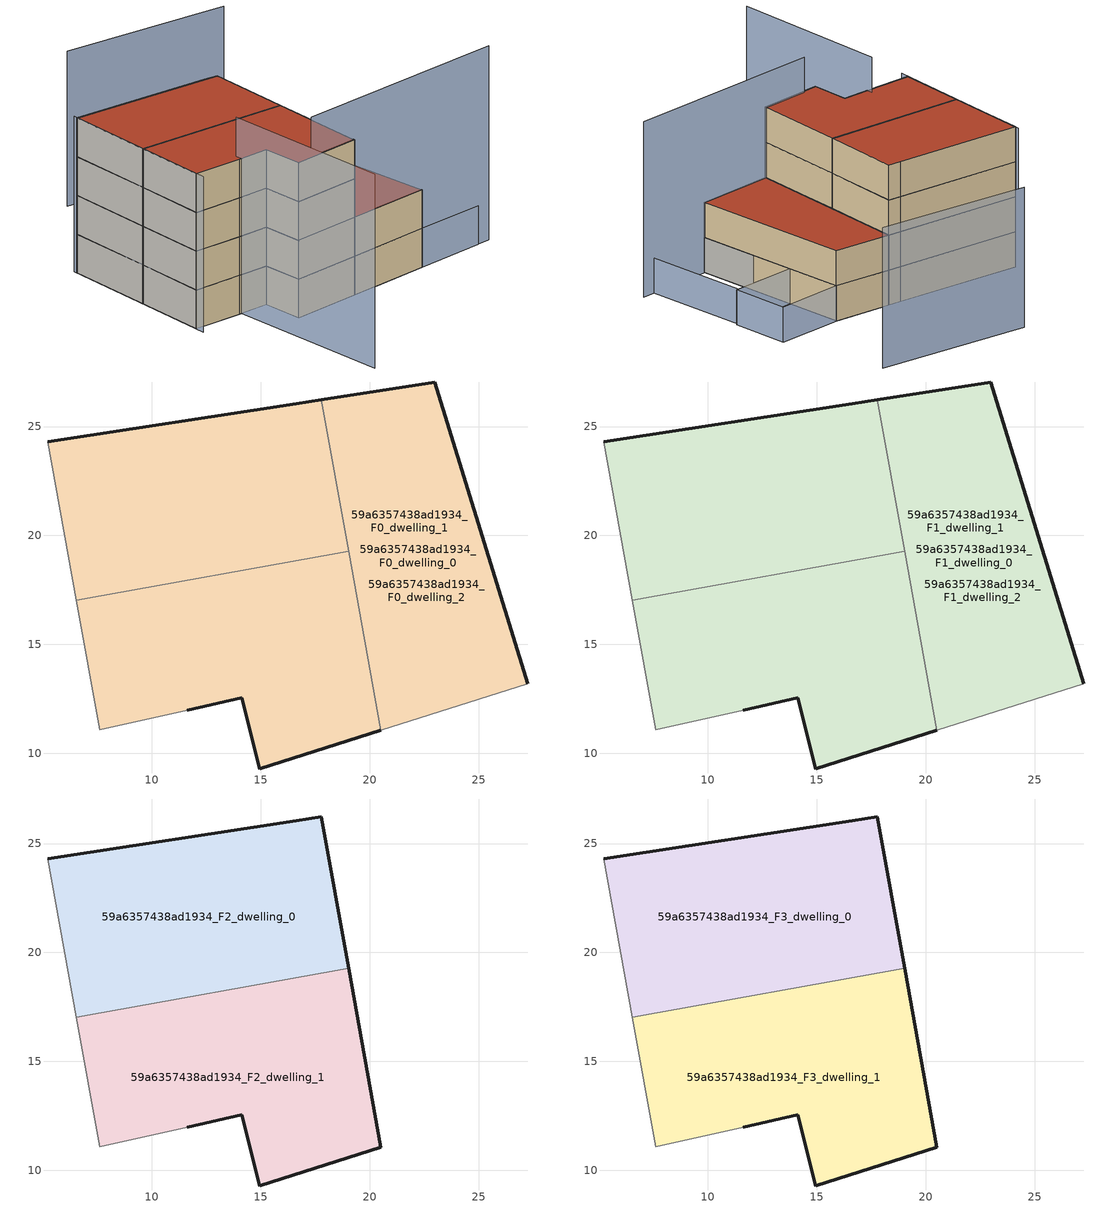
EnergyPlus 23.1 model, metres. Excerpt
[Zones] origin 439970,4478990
59a6357438ad1934_F0_dwelling_0
 floor ground (EU_floor_Construction): 27.25,13.19 22.98,27.05 17.78,26.23 20.51,11.05 z0; 19.03,19.27 17.78,26.23 16.63,26.05 5.22,24.29 6.53,17.02 z0
 wall outside (EU_wall_Construction): 5.22,24.29 16.63,26.05 17.78,26.23 z0:3
 wall adiabatic (EU_wall_Construction): 6.53,17.02 5.22,24.29 z0:3
 wall to 59a6357438ad1934_F0_dwelling_1 (EU_wall_Construction): 19.03,19.27 6.53,17.02 z0:3
 wall to 59a6357438ad1934_F0_dwelling_2 (EU_wall_Construction): 17.78,26.23 19.04,19.27 z0:3
59a6357438ad1934_F0_dwelling_1
 floor ground (EU_floor_Construction): 27.25,13.19 22.98,27.05 17.78,26.23 20.51,11.05 z0; 20.51,11.05 19.03,19.27 6.53,17.02 7.6,11.07 11.62,11.96 14.12,12.54 14.94,9.27 14.96,9.28 z0
 wall outside (EU_wall_Construction): 20.52,11.05 14.96,9.28 14.94,9.27 14.12,12.54 11.62,11.96 z0:3
 wall adiabatic (EU_wall_Construction): 11.62,11.96 7.6,11.07 6.53,17.02 z0:3
 wall to 59a6357438ad1934_F0_dwelling_2 (EU_wall_Construction): 19.04,19.27 20.51,11.05 z0:3
59a6357438ad1934_F0_dwelling_2
 floor ground (EU_floor_Construction): 27.25,13.19 22.98,27.05 17.78,26.23 20.51,11.05 z0; 19.03,19.27 17.78,26.23 16.63,26.05 5.22,24.29 6.53,17.02 z0; 20.51,11.05 19.03,19.27 6.53,17.02 7.6,11.07 11.62,11.96 14.12,12.54 14.94,9.27 14.96,9.28 z0
 wall outside (EU_wall_Construction): 17.78,26.23 22.98,27.05 27.25,13.19 z0:3
 wall adiabatic (EU_wall_Construction): 27.25,13.19 20.52,11.05 z0:3
59a6357438ad1934_F1_dwelling_0
 floor adiabatic (EU_floor_Construction): 27.25,13.19 22.98,27.05 17.78,26.23 20.51,11.05 z3; 19.03,19.27 17.78,26.23 16.63,26.05 5.22,24.29 6.53,17.02 z3
 wall outside (EU_wall_Construction): 5.22,24.29 16.63,26.05 17.78,26.23 z3:6
 wall adiabatic (EU_wall_Construction): 6.53,17.02 5.22,24.29 z3:6
 wall to 59a6357438ad1934_F1_dwelling_1 (EU_wall_Construction): 19.03,19.27 6.53,17.02 z3:6
 wall to 59a6357438ad1934_F1_dwelling_2 (EU_wall_Construction): 17.78,26.23 19.04,19.27 z3:6
 roof outside (EU_floor_Construction): 22.98,27.05 27.25,13.19 20.51,11.05 17.78,26.23 z6
59a6357438ad1934_F1_dwelling_1
 floor to 59a6357438ad1934_F0_dwelling_1 (EU_floor_Construction): 20.51,11.05 19.03,19.27 6.53,17.02 7.6,11.07 11.62,11.96 14.12,12.54 14.94,9.27 14.96,9.28 z3; 27.25,13.19 22.98,27.05 17.78,26.23 20.51,11.05 z3
 wall outside (EU_wall_Construction): 20.52,11.05 14.96,9.28 14.94,9.27 14.12,12.54 11.62,11.96 z3:6
 wall adiabatic (EU_wall_Construction): 11.62,11.96 7.6,11.07 6.53,17.02 z3:6
 wall to 59a6357438ad1934_F1_dwelling_2 (EU_wall_Construction): 19.04,19.27 20.51,11.05 z3:6
 roof outside (EU_floor_Construction): 22.98,27.05 27.25,13.19 20.51,11.05 17.78,26.23 z6
59a6357438ad1934_F1_dwelling_2
 floor to 59a6357438ad1934_F0_dwelling_2 (EU_floor_Construction): 27.25,13.19 22.98,27.05 17.78,26.23 20.51,11.05 z3; 19.03,19.27 17.78,26.23 16.63,26.05 5.22,24.29 6.53,17.02 z3
 floor adiabatic (EU_floor_Construction): 20.51,11.05 19.03,19.27 6.53,17.02 7.6,11.07 11.62,11.96 14.12,12.54 14.94,9.27 14.96,9.28 z3
 wall outside (EU_wall_Construction): 17.78,26.23 22.98,27.05 27.25,13.19 z3:6
 wall adiabatic (EU_wall_Construction): 27.25,13.19 20.52,11.05 z3:6
 ceiling adiabatic (EU_roof_Construction): 17.78,26.23 19.03,19.27 6.53,17.02 5.22,24.29 16.63,26.05 z6; 19.03,19.27 20.51,11.05 14.96,9.28 14.94,9.27 14.12,12.54 11.62,11.96 7.6,11.07 6.53,17.02 z6
 roof outside (EU_roof_Construction): 22.98,27.05 27.25,13.19 20.51,11.05 17.78,26.23 z6
59a6357438ad1934_F2_dwelling_0
 floor to 59a6357438ad1934_F1_dwelling_0 (EU_floor_Construction): 19.03,19.27 17.78,26.23 16.63,26.05 5.22,24.29 6.53,17.02 z6
 wall outside (EU_wall_Construction): 5.22,24.29 16.63,26.05 17.78,26.23 19.03,19.27 z6:9
 wall adiabatic (EU_wall_Construction): 6.53,17.02 5.22,24.29 z6:9
 wall to 59a6357438ad1934_F2_dwelling_1 (EU_wall_Construction): 19.03,19.27 6.53,17.02 z6:9
59a6357438ad1934_F2_dwelling_1
 floor to 59a6357438ad1934_F1_dwelling_1 (EU_floor_Construction): 20.51,11.05 19.03,19.27 6.53,17.02 7.6,11.07 11.62,11.96 14.12,12.54 14.94,9.27 14.96,9.28 z6
 wall outside (EU_wall_Construction): 19.03,19.27 20.52,11.05 14.96,9.28 14.94,9.27 14.12,12.54 11.62,11.96 z6:9
 wall adiabatic (EU_wall_Construction): 11.62,11.96 7.6,11.07 6.53,17.02 z6:9
59a6357438ad1934_F3_dwelling_0
 floor to 59a6357438ad1934_F2_dwelling_0 (EU_floor_Construction): 19.03,19.27 17.78,26.23 16.63,26.05 5.22,24.29 6.53,17.02 z9
 wall outside (EU_wall_Construction): 5.22,24.29 16.63,26.05 17.78,26.23 19.03,19.27 z9:12
 wall adiabatic (EU_wall_Construction): 6.53,17.02 5.22,24.29 z9:12
 wall to 59a6357438ad1934_F3_dwelling_1 (EU_wall_Construction): 19.03,19.27 6.53,17.02 z9:12
 roof outside (EU_roof_Construction): 17.78,26.23 19.03,19.27 6.53,17.02 5.22,24.29 16.63,26.05 z12
59a6357438ad1934_F3_dwelling_1
 floor to 59a6357438ad1934_F2_dwelling_1 (EU_floor_Construction): 20.51,11.05 19.03,19.27 6.53,17.02 7.6,11.07 11.62,11.96 14.12,12.54 14.94,9.27 14.96,9.28 z9
 wall outside (EU_wall_Construction): 19.03,19.27 20.52,11.05 14.96,9.28 14.94,9.27 14.12,12.54 11.62,11.96 z9:12
 wall adiabatic (EU_wall_Construction): 11.62,11.96 7.6,11.07 6.53,17.02 z9:12
 roof outside (EU_roof_Construction): 19.03,19.27 20.52,11.05 14.96,9.28 14.94,9.27 14.12,12.54 11.62,11.96 7.6,11.07 6.53,17.02 z12
shading: 11.66,12.56 15.18,-1.45 / 16.33,9.93 33.86,15.32 z0:15; 5.16,24.61 7.73,10.34 / 24.49,37.24 10.66,35.4 z0:12; 30.04,23.88 32.81,14.94 / 32.81,14.94 27.25,13.22 / 27.25,13.22 24.48,22.16 / 24.48,22.16 30.04,23.88 / 30.21,23.85 24.43,22.14 / 24.43,22.14 22.98,27.05 / 22.98,27.05 28.77,28.75 / 28.77,28.75 30.21,23.85 z0:3
[Building]
EU S2 Campaign: North Axis=0; Terrain=City; Solar Distribution=FullExterior
[Site:Location]
Madrid: Latitude=40.5; Longitude=-3.5; Time Zone=1; Elevation=609
[SizingPeriod:WeatherFileDays]
AnnualSizingPeriod: Begin Month=1; Begin Day of Month=1; End Month=12; End Day of Month=31; Day of Week for Start Day=Monday; Use Weather File Daylight Saving Period=No; Use Weather File Rain and Snow Indicators=No
[MATERIAL]
EU_InternalMass_Material: Roughness=MediumRough; Thickness=0.1; Conductivity=1; Density=1800; Specific Heat=900; Thermal Absorptance=0.9; Solar Absorptance=0.7; Visible Absorptance=0.7
[MATERIAL:NOMASS] Roughness=MediumRough; Thermal Absorptance=0.9; Solar Absorptance=0.7; Visible Absorptance=0.7
Name | Thermal Resistance
EU_wall_NoMass | 0.609216
EU_roof_NoMass | 0.513268
EU_floor_NoMass | 0.568163
[CONSTRUCTION]
EU_wall_Construction: EU_wall_NoMass
EU_roof_Construction: EU_roof_NoMass
EU_floor_Construction: EU_floor_NoMass
EU_InternalMass_Construction: EU_InternalMass_Material
[ZONE] Type=1; Multiplier=1; Ceiling Height=autocalculate; Floor Area=autocalculate; Part of Total Floor Area=Yes
Name | Volume
59a6357438ad1934_F0_dwelling_0; 59a6357438ad1934_F1_dwelling_0 | 550.921
59a6357438ad1934_F2_dwelling_0 | 275.45
59a6357438ad1934_F3_dwelling_0 | 275.455
59a6357438ad1934_F0_dwelling_1; 59a6357438ad1934_F1_dwelling_1 | 550.937
59a6357438ad1934_F2_dwelling_1 | 275.466
59a6357438ad1934_F3_dwelling_1 | 275.471
59a6357438ad1934_F0_dwelling_2; 59a6357438ad1934_F1_dwelling_2 | 826.387
[INTERNALMASS] Construction=EU_InternalMass_Construction
Name | Zone or ZoneList | Surface Area
59a6357438ad1934_F0_dwelling_0_EU_InternalMass | 59a6357438ad1934_F0_dwelling_0 | 91.8199
59a6357438ad1934_F0_dwelling_1_EU_InternalMass | 59a6357438ad1934_F0_dwelling_1 | 91.8236
59a6357438ad1934_F0_dwelling_2_EU_InternalMass | 59a6357438ad1934_F0_dwelling_2 | 91.8236
59a6357438ad1934_F1_dwelling_0_EU_InternalMass | 59a6357438ad1934_F1_dwelling_0 | 91.8199
59a6357438ad1934_F1_dwelling_1_EU_InternalMass | 59a6357438ad1934_F1_dwelling_1 | 91.8236
59a6357438ad1934_F1_dwelling_2_EU_InternalMass | 59a6357438ad1934_F1_dwelling_2 | 91.8236
59a6357438ad1934_F2_dwelling_0_EU_InternalMass | 59a6357438ad1934_F2_dwelling_0 | 137.729
59a6357438ad1934_F2_dwelling_1_EU_InternalMass | 59a6357438ad1934_F2_dwelling_1 | 137.727
59a6357438ad1934_F3_dwelling_0_EU_InternalMass | 59a6357438ad1934_F3_dwelling_0 | 137.729
59a6357438ad1934_F3_dwelling_1_EU_InternalMass | 59a6357438ad1934_F3_dwelling_1 | 137.727
[OTHEREQUIPMENT] Fuel Type=Electricity; Design Level Calculation Method=Watts/Area; Power per Zone Floor Area=1; Fraction Latent=0; Fraction Radiant=0; Fraction Lost=0; Carbon Dioxide Generation Rate=0; EndUse Subcategory=EU_Step8_InternalGains
Name | Zone or ZoneList or Space or SpaceList | Schedule
EU_Step8_InternalGain_59a6357438ad1934_F0_dwelling_0_f000 | 59a6357438ad1934_F0_dwelling_0 | EU_Step8_GainSchedule_59a6357438ad1934_F0_dwelling_0_f000
EU_Step8_InternalGain_59a6357438ad1934_F0_dwelling_1_f000 | 59a6357438ad1934_F0_dwelling_1 | EU_Step8_GainSchedule_59a6357438ad1934_F0_dwelling_1_f000
EU_Step8_InternalGain_59a6357438ad1934_F0_dwelling_2_f000 | 59a6357438ad1934_F0_dwelling_2 | EU_Step8_GainSchedule_59a6357438ad1934_F0_dwelling_2_f000
EU_Step8_InternalGain_59a6357438ad1934_F1_dwelling_0_f000 | 59a6357438ad1934_F1_dwelling_0 | EU_Step8_GainSchedule_59a6357438ad1934_F1_dwelling_0_f000
EU_Step8_InternalGain_59a6357438ad1934_F1_dwelling_1_f000 | 59a6357438ad1934_F1_dwelling_1 | EU_Step8_GainSchedule_59a6357438ad1934_F1_dwelling_1_f000
EU_Step8_InternalGain_59a6357438ad1934_F1_dwelling_2_f000 | 59a6357438ad1934_F1_dwelling_2 | EU_Step8_GainSchedule_59a6357438ad1934_F1_dwelling_2_f000
EU_Step8_InternalGain_59a6357438ad1934_F2_dwelling_0_f000 | 59a6357438ad1934_F2_dwelling_0 | EU_Step8_GainSchedule_59a6357438ad1934_F2_dwelling_0_f000
EU_Step8_InternalGain_59a6357438ad1934_F2_dwelling_1_f000 | 59a6357438ad1934_F2_dwelling_1 | EU_Step8_GainSchedule_59a6357438ad1934_F2_dwelling_1_f000
EU_Step8_InternalGain_59a6357438ad1934_F3_dwelling_0_f000 | 59a6357438ad1934_F3_dwelling_0 | EU_Step8_GainSchedule_59a6357438ad1934_F3_dwelling_0_f000
EU_Step8_InternalGain_59a6357438ad1934_F3_dwelling_1_f000 | 59a6357438ad1934_F3_dwelling_1 | EU_Step8_GainSchedule_59a6357438ad1934_F3_dwelling_1_f000
[ZONEVENTILATION:DESIGNFLOWRATE] Schedule=EU_AlwaysOn; Design Flow Rate Calculation Method=AirChanges/Hour; Air Changes per Hour=0.752966; Ventilation Type=Natural; Fan Pressure Rise=0; Fan Total Efficiency=1; Constant Term Coefficient=1; Temperature Term Coefficient=0; Velocity Term Coefficient=0; Velocity Squared Term Coefficient=0; Minimum Indoor Temperature=-100; Maximum Indoor Temperature=100; Delta Temperature=-100; Minimum Outdoor Temperature=-100; Maximum Outdoor Temperature=100; Maximum Wind Speed=40
Name | Zone or ZoneList or Space or SpaceList
EU_ConstantAir_59a6357438ad1934_F0_dwelling_0 | 59a6357438ad1934_F0_dwelling_0
EU_ConstantAir_59a6357438ad1934_F0_dwelling_1 | 59a6357438ad1934_F0_dwelling_1
EU_ConstantAir_59a6357438ad1934_F0_dwelling_2 | 59a6357438ad1934_F0_dwelling_2
EU_ConstantAir_59a6357438ad1934_F1_dwelling_0 | 59a6357438ad1934_F1_dwelling_0
EU_ConstantAir_59a6357438ad1934_F1_dwelling_1 | 59a6357438ad1934_F1_dwelling_1
EU_ConstantAir_59a6357438ad1934_F1_dwelling_2 | 59a6357438ad1934_F1_dwelling_2
EU_ConstantAir_59a6357438ad1934_F2_dwelling_0 | 59a6357438ad1934_F2_dwelling_0
EU_ConstantAir_59a6357438ad1934_F2_dwelling_1 | 59a6357438ad1934_F2_dwelling_1
EU_ConstantAir_59a6357438ad1934_F3_dwelling_0 | 59a6357438ad1934_F3_dwelling_0
EU_ConstantAir_59a6357438ad1934_F3_dwelling_1 | 59a6357438ad1934_F3_dwelling_1
[HVACTEMPLATE:THERMOSTAT] Constant Heating Setpoint=20; Constant Cooling Setpoint=50
EU_HeatOnly_59a6357438ad1934_F0_dwelling_0; EU_HeatOnly_59a6357438ad1934_F0_dwelling_1; EU_HeatOnly_59a6357438ad1934_F0_dwelling_2; EU_HeatOnly_59a6357438ad1934_F1_dwelling_0; EU_HeatOnly_59a6357438ad1934_F1_dwelling_1; EU_HeatOnly_59a6357438ad1934_F1_dwelling_2; EU_HeatOnly_59a6357438ad1934_F2_dwelling_0; EU_HeatOnly_59a6357438ad1934_F2_dwelling_1; EU_HeatOnly_59a6357438ad1934_F3_dwelling_0; EU_HeatOnly_59a6357438ad1934_F3_dwelling_1
[HVACTEMPLATE:ZONE:IDEALLOADSAIRSYSTEM] System Availability Schedule=EU_AlwaysOn; Maximum Heating Supply Air Temperature=50; Minimum Cooling Supply Air Temperature=13; Maximum Heating Supply Air Humidity Ratio=0.0156; Minimum Cooling Supply Air Humidity Ratio=0.0077; Heating Limit=NoLimit; Cooling Limit=NoLimit; Heating Availability Schedule=EU_AlwaysOn; Cooling Availability Schedule=EU_CoolingOff; Dehumidification Control Type=ConstantSensibleHeatRatio; Cooling Sensible Heat Ratio=0.7; Dehumidification Setpoint=60; Humidification Control Type=None; Humidification Setpoint=30; Outdoor Air Method=None; Outdoor Air Flow Rate per Person=0.00944; Outdoor Air Flow Rate per Zone Floor Area=0; Outdoor Air Flow Rate per Zone=0; Demand Controlled Ventilation Type=None; Outdoor Air Economizer Type=NoEconomizer; Heat Recovery Type=None; Sensible Heat Recovery Effectiveness=0.7; Latent Heat Recovery Effectiveness=0.65
Name | Template Thermostat
59a6357438ad1934_F0_dwelling_0 | EU_HeatOnly_59a6357438ad1934_F0_dwelling_0
59a6357438ad1934_F0_dwelling_1 | EU_HeatOnly_59a6357438ad1934_F0_dwelling_1
59a6357438ad1934_F0_dwelling_2 | EU_HeatOnly_59a6357438ad1934_F0_dwelling_2
59a6357438ad1934_F1_dwelling_0 | EU_HeatOnly_59a6357438ad1934_F1_dwelling_0
59a6357438ad1934_F1_dwelling_1 | EU_HeatOnly_59a6357438ad1934_F1_dwelling_1
59a6357438ad1934_F1_dwelling_2 | EU_HeatOnly_59a6357438ad1934_F1_dwelling_2
59a6357438ad1934_F2_dwelling_0 | EU_HeatOnly_59a6357438ad1934_F2_dwelling_0
59a6357438ad1934_F2_dwelling_1 | EU_HeatOnly_59a6357438ad1934_F2_dwelling_1
59a6357438ad1934_F3_dwelling_0 | EU_HeatOnly_59a6357438ad1934_F3_dwelling_0
59a6357438ad1934_F3_dwelling_1 | EU_HeatOnly_59a6357438ad1934_F3_dwelling_1
[SIZING:ZONE] Zone Cooling Design Supply Air Temperature Input Method=SupplyAirTemperature; Zone Cooling Design Supply Air Temperature=13; Zone Heating Design Supply Air Temperature Input Method=SupplyAirTemperature; Zone Heating Design Supply Air Temperature=50; Zone Cooling Design Supply Air Humidity Ratio=0.008; Zone Heating Design Supply Air Humidity Ratio=0.008; Cooling Design Air Flow Method=DesignDay; Cooling Design Air Flow Rate=0; Cooling Minimum Air Flow per Zone Floor Area=0.000762; Cooling Minimum Air Flow=0; Cooling Minimum Air Flow Fraction=0.2; Heating Design Air Flow Method=DesignDay; Heating Design Air Flow Rate=0; Heating Maximum Air Flow per Zone Floor Area=0.002032; Heating Maximum Air Flow=0.141576; Heating Maximum Air Flow Fraction=0.3; Account for Dedicated Outdoor Air System=No; Dedicated Outdoor Air System Control Strategy=NeutralSupplyAir; Dedicated Outdoor Air Low Setpoint Temperature for Design=autosize; Dedicated Outdoor Air High Setpoint Temperature for Design=autosize; Zone Load Sizing Method=Sensible Load Only No Latent Load; Zone Latent Cooling Design Supply Air Humidity Ratio Input Method=HumidityRatioDifference; Zone Cooling Design Supply Air Humidity Ratio Difference=0.005; Zone Latent Heating Design Supply Air Humidity Ratio Input Method=HumidityRatioDifference; Zone Humidification Design Supply Air Humidity Ratio Difference=0.005
59a6357438ad1934_F0_dwelling_0; 59a6357438ad1934_F0_dwelling_1; 59a6357438ad1934_F0_dwelling_2; 59a6357438ad1934_F1_dwelling_0; 59a6357438ad1934_F1_dwelling_1; 59a6357438ad1934_F1_dwelling_2; 59a6357438ad1934_F2_dwelling_0; 59a6357438ad1934_F2_dwelling_1; 59a6357438ad1934_F3_dwelling_0; 59a6357438ad1934_F3_dwelling_1
[SCHEDULE:CONSTANT]
Name | Hourly Value
EU_AlwaysOn | 1
EU_CoolingOff | 0
[SCHEDULE:FILE] Column Number=1; Rows to Skip at Top=0; Number of Hours of Data=8760; Column Separator=Comma; Interpolate to Timestep=No; Minutes per Item=60; Adjust Schedule for Daylight Savings=Yes
Name | File
EU_Step8_GainSchedule_59a6357438ad1934_F0_dwelling_0_f000 | ../../schedules/59a6357438ad1934/59a6357438ad1934_F0_dwelling_0_f000_gain.csv
EU_Step8_GainSchedule_59a6357438ad1934_F0_dwelling_1_f000 | ../../schedules/59a6357438ad1934/59a6357438ad1934_F0_dwelling_1_f000_gain.csv
EU_Step8_GainSchedule_59a6357438ad1934_F0_dwelling_2_f000 | ../../schedules/59a6357438ad1934/59a6357438ad1934_F0_dwelling_2_f000_gain.csv
EU_Step8_GainSchedule_59a6357438ad1934_F1_dwelling_0_f000 | ../../schedules/59a6357438ad1934/59a6357438ad1934_F1_dwelling_0_f000_gain.csv
EU_Step8_GainSchedule_59a6357438ad1934_F1_dwelling_1_f000 | ../../schedules/59a6357438ad1934/59a6357438ad1934_F1_dwelling_1_f000_gain.csv
EU_Step8_GainSchedule_59a6357438ad1934_F1_dwelling_2_f000 | ../../schedules/59a6357438ad1934/59a6357438ad1934_F1_dwelling_2_f000_gain.csv
EU_Step8_GainSchedule_59a6357438ad1934_F2_dwelling_0_f000 | ../../schedules/59a6357438ad1934/59a6357438ad1934_F2_dwelling_0_f000_gain.csv
EU_Step8_GainSchedule_59a6357438ad1934_F2_dwelling_1_f000 | ../../schedules/59a6357438ad1934/59a6357438ad1934_F2_dwelling_1_f000_gain.csv
EU_Step8_GainSchedule_59a6357438ad1934_F3_dwelling_0_f000 | ../../schedules/59a6357438ad1934/59a6357438ad1934_F3_dwelling_0_f000_gain.csv
EU_Step8_GainSchedule_59a6357438ad1934_F3_dwelling_1_f000 | ../../schedules/59a6357438ad1934/59a6357438ad1934_F3_dwelling_1_f000_gain.csv
